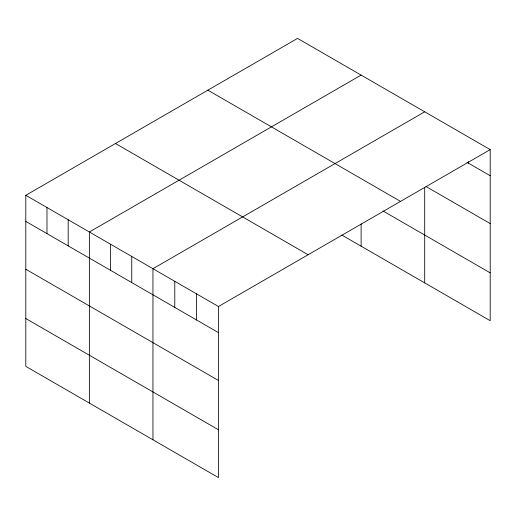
<?xml version="1.0" encoding="UTF-8"?>
<svg xmlns="http://www.w3.org/2000/svg" width="516" height="516" viewBox="0 0 516 516"><rect width="100%" height="100%" fill="white"/><g stroke="black" fill="none" stroke-linecap="round" stroke-linejoin="round"><path stroke-width="0.77" d="M490.2 149.621L218.449 306.517L218.449 477.603L25.8 366.379L25.8 195.293L297.551 38.397L490.2 149.621L490.2 320.707L341.985 235.141M361.123 75.097L89.371 231.994L89.371 403.086M424.7 111.804L152.949 268.701L152.949 439.787M466.999 162.34L490.2 175.73M426.061 186.547L490.2 223.576M207.871 90.171L400.519 201.395M383.001 210.973L490.2 272.867M115.481 143.513L308.129 254.743M25.8 195.293L218.449 306.517M25.8 221.403L218.449 332.627M25.8 269.242L218.449 380.466M25.8 318.54L218.449 429.763M468.367 161.547L468.367 163.127M424.7 187.347L424.7 282.891M361.123 223.86L361.123 246.19M196.615 293.907L196.615 320.023M174.782 281.304L174.782 307.413M131.754 256.465L131.754 282.575M110.566 244.229L110.566 270.339M68.183 219.758L68.183 245.868M46.988 207.522L46.988 233.638"/></g></svg>
